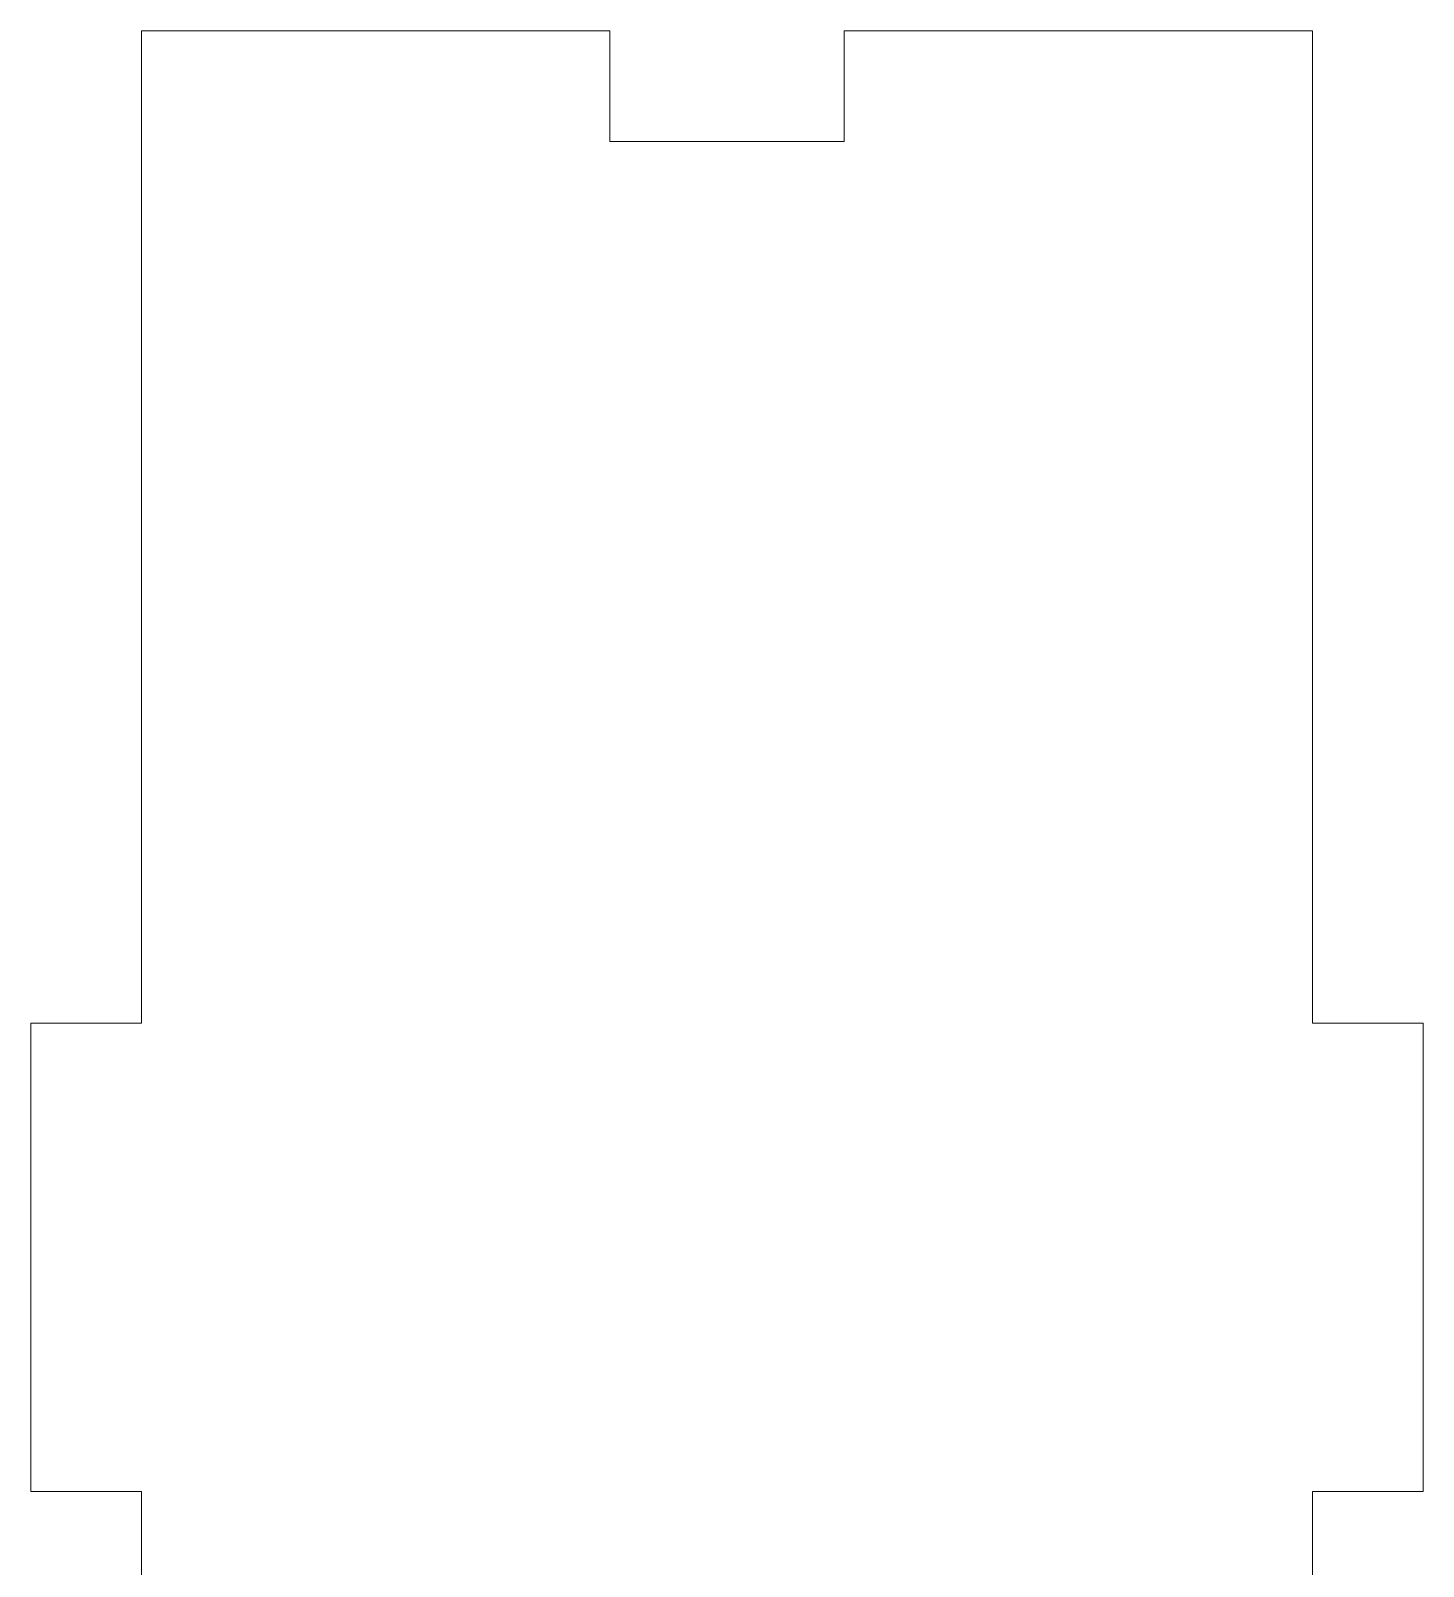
# Model space of a CAD drawing. Header units: millimetres. Extents: x -309 to 309, y -561 to 295.
# Drawn here: x -308.7 to -233.2, y 49.8 to 133 of the extents above; entities that cross this region are included whole.
import ezdxf

# ---------------------------------------------------------------- set-up
doc = ezdxf.new("R2010")
doc.units = ezdxf.units.MM
doc.layers.get('0').update_dxf_attribs({"linetype": 'CONTINUOUS', "lineweight": 0})

msp = doc.modelspace()

# ---------------------------------------------------------------- linework, layer by layer
for p, q in [((-302.7, 79.2), (-302.7, 133)), ((-302.7, 133), (-277.3, 133)), ((-277.3, 133), (-277.3, 127)), ((-264.6, 127), (-264.6, 133)), ((-264.6, 133), (-239.2, 133)), ((-239.2, 133), (-239.2, 79.2)), ((-277.3, 127), (-264.6, 127)), ((-308.7, 53.8), (-308.7, 79.2)), ((-308.7, 79.2), (-302.7, 79.2)), ((-239.2, 79.2), (-233.2, 79.2)), ((-233.2, 79.2), (-233.2, 53.8)), ((-302.7, 53.8), (-308.7, 53.8)), ((-302.7, -53.8), (-302.7, 53.8)), ((-233.2, 53.8), (-239.2, 53.8)), ((-239.2, 53.8), (-239.2, -53.8))]:
    msp.add_line(p, q)

doc.saveas('drawing.dxf')
